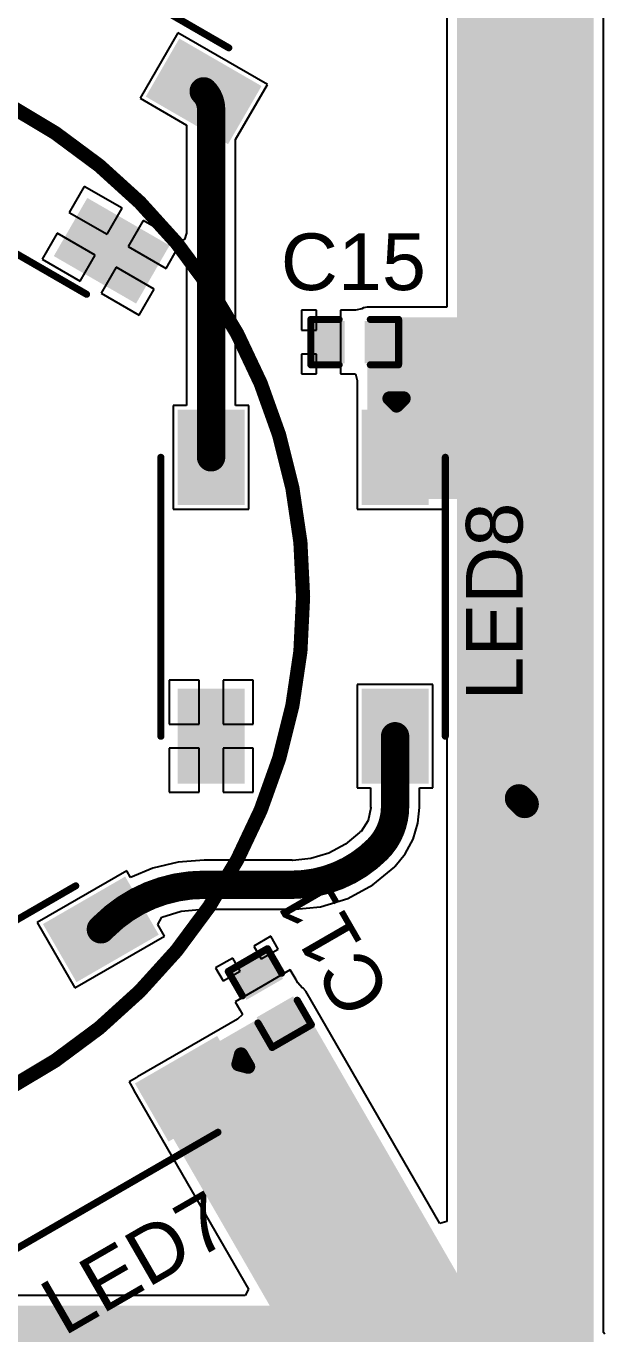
# Model space of a CAD drawing. Header units: inches. Extents: x -5 to 433, y -20 to 71.
# Drawn here: x 45.03 to 55.41, y 11.79 to 35.23 of the extents above; entities that cross this region are included whole.
import ezdxf

# ---------------------------------------------------------------- set-up
doc = ezdxf.new("R2010")
doc.units = ezdxf.units.IN
for name, color, linetype in [('Deimensions', 6, 'Continuous'), ('Top Layer', 1, 'Continuous'), ('Top Overlay', 2, 'Continuous'), ('Top Paste', 8, 'Continuous'), ('Top Solder', 216, 'Continuous')]:
    doc.layers.add(name, color=color, linetype=linetype)
doc.styles.add('Arial', font='', dxfattribs={"height": 0.2})
doc.styles.get('Arial').set_extended_font_data('Arial')

msp = doc.modelspace()

# ---------------------------------------------------------------- hatches: boundary and pattern name
at = {"layer": 'Top Layer'}
for points in [[(52.759, 10.369), (55.21, 10.369), (55.21, 40.513), (52.759, 40.513)], [(48.617, 33.253), (47.318, 34.003), (47.818, 34.869), (49.117, 34.119)], [(46.168, 32.011), (47.467, 31.261), (46.967, 30.395), (45.668, 31.145)], [(55.21, 30.01), (51.15, 30.01), (51.15, 26.75), (55.21, 26.75)], [(50.228, 29.248), (50.228, 29.883), (50.685, 29.883), (50.685, 29.248)], [(51.167, 29.248), (51.167, 29.883), (51.625, 29.883), (51.625, 29.248)], [(48.85, 28.25), (48.85, 26.75), (47.85, 26.75), (47.85, 28.25)], [(52.15, 28.25), (52.15, 26.75), (51.15, 26.75), (51.15, 28.25)], [(48.85, 23.25), (48.85, 21.75), (47.85, 21.75), (47.85, 23.25)], [(51.15, 21.75), (51.15, 23.25), (52.15, 23.25), (52.15, 21.75)], [(47.272, 18.98), (45.973, 18.23), (45.473, 19.096), (46.772, 19.846)], [(48.779, 18.252), (49.329, 18.569), (49.557, 18.173), (49.007, 17.856)], [(53.161, 12.179), (49.894, 17.837), (47.123, 16.238), (50.39, 10.58)], [(49.249, 17.438), (49.799, 17.755), (50.027, 17.359), (49.477, 17.042)], [(48.922, 16.122), (47.623, 15.372), (47.123, 16.238), (48.422, 16.988)], [(55.194, 12.294), (24.155, 12.294), (24.155, 10.306), (55.194, 10.306)]]:
    msp.add_hatch(color=1, dxfattribs=at).paths.add_polyline_path(points)
at = {"layer": 'Top Paste'}
for points in [[(48.617, 33.253), (47.318, 34.003), (47.818, 34.869), (49.117, 34.119)], [(46.168, 32.011), (47.467, 31.261), (46.967, 30.395), (45.668, 31.145)], [(50.228, 29.248), (50.228, 29.883), (50.685, 29.883), (50.685, 29.248)], [(51.167, 29.248), (51.167, 29.883), (51.625, 29.883), (51.625, 29.248)], [(48.85, 28.25), (48.85, 26.75), (47.85, 26.75), (47.85, 28.25)], [(52.15, 28.25), (52.15, 26.75), (51.15, 26.75), (51.15, 28.25)], [(48.85, 23.25), (48.85, 21.75), (47.85, 21.75), (47.85, 23.25)], [(51.15, 21.75), (51.15, 23.25), (52.15, 23.25), (52.15, 21.75)], [(47.272, 18.98), (45.973, 18.23), (45.473, 19.096), (46.772, 19.846)], [(48.779, 18.252), (49.329, 18.569), (49.557, 18.173), (49.007, 17.856)], [(49.249, 17.438), (49.799, 17.755), (50.027, 17.359), (49.477, 17.042)], [(48.922, 16.122), (47.623, 15.372), (47.123, 16.238), (48.422, 16.988)]]:
    msp.add_hatch(color=8, dxfattribs=at).paths.add_polyline_path(points)
at = {"layer": 'Top Solder'}
for points in [[(48.654, 33.114), (47.179, 33.966), (47.78, 35.008), (49.255, 34.156)], [(46.13, 32.15), (47.605, 31.299), (47.004, 30.257), (45.529, 31.108)], [(50.168, 29.188), (50.168, 29.943), (50.745, 29.943), (50.745, 29.188)], [(51.107, 29.188), (51.107, 29.943), (51.685, 29.943), (51.685, 29.188)], [(48.952, 28.352), (48.952, 26.648), (47.748, 26.648), (47.748, 28.352)], [(52.252, 28.352), (52.252, 26.648), (51.048, 26.648), (51.048, 28.352)], [(48.952, 23.352), (48.952, 21.648), (47.748, 21.648), (47.748, 23.352)], [(51.048, 21.648), (51.048, 23.352), (52.252, 23.352), (52.252, 21.648)], [(47.411, 18.942), (45.936, 18.091), (45.334, 19.133), (46.809, 19.984)], [(48.697, 18.274), (49.351, 18.651), (49.639, 18.151), (48.985, 17.774)], [(49.167, 17.46), (49.821, 17.837), (50.109, 17.337), (49.455, 16.96)], [(49.061, 16.085), (47.586, 15.233), (46.984, 16.275), (48.459, 17.127)]]:
    msp.add_hatch(color=216, dxfattribs=at).paths.add_polyline_path(points)

# ---------------------------------------------------------------- linework, layer by layer
at = {"layer": 'Deimensions'}
for points in [[(50, 25, 0.254, 0.254, 1), (30, 25, 0.254, 0.254, 1)], [(49.936, 25, 0.127, 0.127, 1), (50.063, 25, 0.127, 0.127, 1)]]:
    msp.add_lwpolyline(points, format="xyseb", close=True, dxfattribs=at)
at = {"layer": 'Top Layer'}
for p, q in [((55.391, 11.811), (55.391, 40.513)), ((52.577, 38.325), (52.577, 30.191)), ((47.752, 35.112), (47.075, 33.938)), ((49.359, 34.184), (47.752, 35.112)), ((48.79, 33.199), (49.359, 34.184)), ((47.075, 33.938), (47.91, 33.456)), ((47.91, 33.456), (47.91, 31.52)), ((48.79, 28.428), (48.79, 33.199)), ((46.075, 32.358), (45.805, 31.892)), ((46.757, 31.964), (46.075, 32.358)), ((45.805, 31.892), (46.488, 31.498)), ((46.488, 31.498), (46.757, 31.964)), ((47.131, 31.748), (46.862, 31.282)), ((47.726, 31.405), (47.131, 31.748)), ((45.59, 31.518), (45.321, 31.052)), ((46.272, 31.124), (45.59, 31.518)), ((47.91, 31.52), (47.874, 31.408)), ((46.862, 31.282), (47.544, 30.888)), ((47.544, 30.888), (47.756, 31.255)), ((47.783, 31.372), (47.726, 31.405)), ((47.756, 31.255), (47.783, 31.301)), ((47.874, 31.408), (47.783, 31.372)), ((47.783, 31.301), (47.882, 31.274)), ((47.874, 31.408), (47.874, 31.408)), ((47.874, 31.408), (47.874, 31.408)), ((47.882, 31.274), (47.882, 31.274)), ((47.882, 31.274), (47.882, 31.274)), ((47.882, 31.274), (47.91, 31.158)), ((45.321, 31.052), (46.003, 30.658)), ((46.003, 30.658), (46.272, 31.124)), ((47.91, 31.158), (47.91, 28.428)), ((46.646, 30.908), (46.377, 30.442)), ((47.329, 30.514), (46.646, 30.908)), ((47.06, 30.048), (47.329, 30.514)), ((46.377, 30.442), (47.06, 30.048)), ((50.24, 30.137), (49.974, 30.137)), ((49.974, 30.137), (49.974, 29.781)), ((50.24, 29.781), (50.24, 30.137)), ((50.903, 30.137), (50.672, 30.137)), ((50.672, 30.137), (50.672, 29.566)), ((50.941, 30.137), (50.903, 30.137)), ((51.056, 30.161), (50.941, 30.137)), ((51.081, 30.178), (51.056, 30.161)), ((51.15, 30.191), (51.081, 30.178)), ((52.577, 30.191), (51.15, 30.191)), ((49.974, 29.781), (50.24, 29.781)), ((50.672, 29.566), (50.672, 28.994)), ((50.24, 29.35), (49.974, 29.35)), ((49.974, 29.35), (49.974, 28.994)), ((50.24, 28.994), (50.24, 29.35)), ((49.974, 28.994), (50.24, 28.994)), ((50.672, 28.994), (50.939, 28.994)), ((50.939, 28.994), (50.969, 28.879)), ((50.969, 28.879), (50.969, 26.75)), ((47.91, 28.428), (47.672, 28.428)), ((47.672, 28.428), (47.672, 26.572)), ((49.028, 28.428), (48.79, 28.428)), ((49.028, 26.572), (49.028, 28.428)), ((50.969, 26.75), (50.972, 26.732)), ((50.972, 26.732), (50.972, 26.572)), ((47.672, 26.572), (49.028, 26.572)), ((50.972, 26.572), (51.132, 26.572)), ((51.132, 26.572), (51.15, 26.569)), ((51.15, 26.569), (52.577, 26.569)), ((52.577, 26.569), (52.577, 13.798)), ((48.134, 23.504), (47.596, 23.504)), ((47.596, 23.504), (47.596, 22.716)), ((48.134, 22.716), (48.134, 23.504)), ((49.104, 23.504), (48.566, 23.504)), ((48.566, 23.504), (48.566, 22.716)), ((49.104, 22.716), (49.104, 23.504)), ((52.328, 23.428), (50.972, 23.428)), ((50.972, 23.428), (50.972, 21.572)), ((52.328, 21.572), (52.328, 23.428)), ((47.596, 22.716), (48.134, 22.716)), ((48.566, 22.716), (49.104, 22.716)), ((48.134, 22.284), (47.596, 22.284)), ((47.596, 22.284), (47.596, 21.496)), ((48.134, 21.496), (48.134, 22.284)), ((49.104, 22.284), (48.566, 22.284)), ((48.566, 22.284), (48.566, 21.496)), ((49.104, 21.496), (49.104, 22.284)), ((50.972, 21.572), (51.21, 21.572)), ((51.21, 21.572), (51.21, 21.237)), ((52.09, 21.237), (52.09, 21.572)), ((52.09, 21.572), (52.328, 21.572)), ((47.596, 21.496), (48.134, 21.496)), ((48.566, 21.496), (49.104, 21.496)), ((51.214, 21.216), (51.169, 20.988)), ((51.21, 21.237), (51.214, 21.216)), ((52.06, 20.94), (52.088, 21.225)), ((52.088, 21.225), (52.09, 21.237)), ((51.169, 20.988), (51.04, 20.795)), ((51.973, 20.655), (52.06, 20.94)), ((51.014, 20.772), (50.763, 20.565)), ((51.022, 20.784), (51.014, 20.772)), ((51.04, 20.795), (51.022, 20.784)), ((51.833, 20.392), (51.973, 20.655)), ((50.463, 20.405), (50.138, 20.307)), ((50.763, 20.565), (50.463, 20.405)), ((47.758, 20.242), (47.303, 20.132)), ((48.225, 20.278), (47.758, 20.242)), ((49.8, 20.278), (48.225, 20.278)), ((48.225, 20.278), (48.225, 20.278)), ((49.814, 20.275), (49.8, 20.278)), ((50.138, 20.307), (49.814, 20.275)), ((51.645, 20.161), (51.651, 20.171)), ((51.651, 20.171), (51.833, 20.392)), ((46.837, 20.089), (45.23, 19.161)), ((46.907, 19.968), (46.837, 20.089)), ((47.303, 20.132), (46.907, 19.968)), ((51.252, 19.833), (51.648, 20.158)), ((51.648, 20.158), (51.645, 20.161)), ((50.8, 19.592), (51.252, 19.833)), ((50.31, 19.443), (50.8, 19.592)), ((47.392, 19.127), (47.464, 19.257)), ((47.464, 19.257), (47.814, 19.363)), ((47.814, 19.363), (48.205, 19.401)), ((48.205, 19.401), (48.225, 19.397)), ((48.225, 19.397), (49.8, 19.397)), ((49.8, 19.393), (50.31, 19.443)), ((49.8, 19.397), (49.8, 19.393)), ((45.23, 19.161), (45.908, 17.987)), ((47.515, 18.915), (47.392, 19.127)), ((45.908, 17.987), (47.515, 18.915)), ((49.422, 18.916), (49.114, 18.738)), ((49.555, 18.685), (49.422, 18.916)), ((48.74, 18.522), (48.432, 18.345)), ((48.873, 18.291), (48.74, 18.522)), ((49.114, 18.738), (49.247, 18.507)), ((49.247, 18.507), (49.555, 18.685)), ((48.432, 18.345), (48.565, 18.114)), ((48.565, 18.114), (48.873, 18.291)), ((49.771, 18.311), (49.276, 18.025)), ((49.873, 18.135), (49.771, 18.311)), ((49.904, 18.08), (49.873, 18.135)), ((49.984, 17.991), (49.904, 18.08)), ((49.276, 18.025), (48.781, 17.74)), ((50.004, 17.981), (49.984, 17.991)), ((50.051, 17.928), (50.004, 17.981)), ((52.455, 13.765), (50.051, 17.928)), ((48.781, 17.74), (48.863, 17.598)), ((48.863, 17.598), (48.914, 17.509)), ((48.825, 17.43), (47.033, 16.395)), ((48.914, 17.509), (48.825, 17.43)), ((47.019, 16.383), (46.88, 16.303)), ((46.88, 16.303), (46.961, 16.164)), ((47.033, 16.395), (47.019, 16.383)), ((46.961, 16.164), (46.966, 16.147)), ((46.966, 16.147), (49.023, 12.585)), ((52.577, 13.798), (52.455, 13.765)), ((48.959, 12.475), (38.812, 12.475)), ((49.023, 12.585), (48.959, 12.475)), ((55.412, 11.779), (55.391, 11.811))]:
    msp.add_line(p, q, dxfattribs=at)
for points in [[(48.217, 34.061, 0.508, 0.508, -0.198912), (48.35, 33.74, 0.508, 0.508, 0)], [(48.35, 27.5, 0.508, 0.508, 0), (48.35, 33.74, 0.508, 0.508, 0)], [(51.65, 21.237, 0.508, 0.508, 0), (51.65, 22.5, 0.508, 0.508, 0)], [(53.873, 21.387, 0.508, 0.508, 0), (53.975, 21.285, 0.508, 0.508, 0)], [(51.65, 21.237, 0.508, 0.508, -0.198912), (51.333, 20.472, 0.508, 0.508, 0)], [(51.333, 20.472, 0.508, 0.508, -0.198912), (49.8, 19.837, 0.508, 0.508, 0)], [(46.429, 19.093, 0.508, 0.508, -0.198912), (48.225, 19.837, 0.508, 0.508, 0)], [(48.225, 19.837, 0.508, 0.508, 0), (49.8, 19.837, 0.508, 0.508, 0)], [(46.373, 19.038, 0.508, 0.508, 0), (46.429, 19.093, 0.508, 0.508, 0)]]:
    msp.add_lwpolyline(points, format="xyseb", dxfattribs=at)
for points in [[(48.09, 34.061, 0.254, 0.254, 1), (48.344, 34.061, 0.254, 0.254, 1)], [(48.223, 33.74, 0.254, 0.254, 1), (48.477, 33.74, 0.254, 0.254, 1)], [(48.223, 33.74, 0.254, 0.254, 1), (48.477, 33.74, 0.254, 0.254, 1)], [(48.223, 27.5, 0.254, 0.254, 1), (48.477, 27.5, 0.254, 0.254, 1)], [(51.523, 22.5, 0.254, 0.254, 1), (51.777, 22.5, 0.254, 0.254, 1)], [(53.746, 21.387, 0.254, 0.254, 1), (54, 21.387, 0.254, 0.254, 1)], [(51.523, 21.237, 0.254, 0.254, 1), (51.777, 21.237, 0.254, 0.254, 1)], [(51.523, 21.237, 0.254, 0.254, 1), (51.777, 21.237, 0.254, 0.254, 1)], [(53.848, 21.285, 0.254, 0.254, 1), (54.102, 21.285, 0.254, 0.254, 1)], [(51.206, 20.472, 0.254, 0.254, 1), (51.46, 20.472, 0.254, 0.254, 1)], [(51.206, 20.472, 0.254, 0.254, 1), (51.46, 20.472, 0.254, 0.254, 1)], [(48.098, 19.837, 0.254, 0.254, 1), (48.352, 19.837, 0.254, 0.254, 1)], [(48.098, 19.837, 0.254, 0.254, 1), (48.352, 19.837, 0.254, 0.254, 1)], [(49.673, 19.837, 0.254, 0.254, 1), (49.927, 19.837, 0.254, 0.254, 1)], [(49.673, 19.837, 0.254, 0.254, 1), (49.927, 19.837, 0.254, 0.254, 1)], [(46.246, 19.038, 0.254, 0.254, 1), (46.5, 19.038, 0.254, 0.254, 1)], [(46.302, 19.093, 0.254, 0.254, 1), (46.556, 19.093, 0.254, 0.254, 1)], [(46.302, 19.093, 0.254, 0.254, 1), (46.556, 19.093, 0.254, 0.254, 1)]]:
    msp.add_lwpolyline(points, format="xyseb", close=True, dxfattribs=at)
at = {"layer": 'Top Overlay'}
for points in [[(44.337, 37.341, 0.127, 0.127, 0), (48.667, 34.841, 0.127, 0.127, 0)], [(41.787, 32.923, 0.127, 0.127, 0), (46.117, 30.423, 0.127, 0.127, 0)], [(50.139, 29.159, 0.127, 0.127, 0), (50.139, 29.972, 0.127, 0.127, 0)], [(50.139, 29.972, 0.127, 0.127, 0), (50.647, 29.972, 0.127, 0.127, 0)], [(51.206, 29.972, 0.127, 0.127, 0), (51.714, 29.972, 0.127, 0.127, 0)], [(51.714, 29.159, 0.127, 0.127, 0), (51.714, 29.972, 0.127, 0.127, 0)], [(50.139, 29.159, 0.127, 0.127, 0), (50.647, 29.159, 0.127, 0.127, 0)], [(51.206, 29.159, 0.127, 0.127, 0), (51.714, 29.159, 0.127, 0.127, 0)], [(51.549, 28.556, 0.254, 0.254, 0), (51.676, 28.429, 0.254, 0.254, 0)], [(51.549, 28.556, 0.254, 0.254, 0), (51.803, 28.556, 0.254, 0.254, 0)], [(51.676, 28.429, 0.254, 0.254, 0), (51.803, 28.556, 0.254, 0.254, 0)], [(47.449, 22.5, 0.127, 0.127, 0), (47.449, 27.5, 0.127, 0.127, 0)], [(52.551, 22.5, 0.127, 0.127, 0), (52.551, 27.5, 0.127, 0.127, 0)], [(41.592, 17.318, 0.127, 0.127, 0), (45.922, 19.818, 0.127, 0.127, 0)], [(48.657, 18.284, 0.127, 0.127, 0), (49.361, 18.691, 0.127, 0.127, 0)], [(49.361, 18.691, 0.127, 0.127, 0), (49.615, 18.251, 0.127, 0.127, 0)], [(48.657, 18.284, 0.127, 0.127, 0), (48.911, 17.844, 0.127, 0.127, 0)], [(49.895, 17.767, 0.127, 0.127, 0), (50.149, 17.327, 0.127, 0.127, 0)], [(49.191, 17.36, 0.127, 0.127, 0), (49.445, 16.92, 0.127, 0.127, 0)], [(49.445, 16.92, 0.127, 0.127, 0), (50.149, 17.327, 0.127, 0.127, 0)], [(48.841, 16.621, 0.254, 0.254, 0), (48.887, 16.795, 0.254, 0.254, 0)], [(48.887, 16.795, 0.254, 0.254, 0), (49.014, 16.575, 0.254, 0.254, 0)], [(48.841, 16.621, 0.254, 0.254, 0), (49.014, 16.575, 0.254, 0.254, 0)], [(44.143, 12.9, 0.127, 0.127, 0), (48.473, 15.4, 0.127, 0.127, 0)]]:
    msp.add_lwpolyline(points, format="xyseb", dxfattribs=at)
for points in [[(48.636, 34.841, 0.0635, 0.0635, 1), (48.699, 34.841, 0.0635, 0.0635, 1)], [(46.085, 30.423, 0.0635, 0.0635, 1), (46.148, 30.423, 0.0635, 0.0635, 1)], [(50.107, 29.972, 0.0635, 0.0635, 1), (50.17, 29.972, 0.0635, 0.0635, 1)], [(50.107, 29.972, 0.0635, 0.0635, 1), (50.17, 29.972, 0.0635, 0.0635, 1)], [(50.615, 29.972, 0.0635, 0.0635, 1), (50.678, 29.972, 0.0635, 0.0635, 1)], [(51.174, 29.972, 0.0635, 0.0635, 1), (51.237, 29.972, 0.0635, 0.0635, 1)], [(51.682, 29.972, 0.0635, 0.0635, 1), (51.745, 29.972, 0.0635, 0.0635, 1)], [(51.682, 29.972, 0.0635, 0.0635, 1), (51.745, 29.972, 0.0635, 0.0635, 1)], [(50.107, 29.159, 0.0635, 0.0635, 1), (50.17, 29.159, 0.0635, 0.0635, 1)], [(50.107, 29.159, 0.0635, 0.0635, 1), (50.17, 29.159, 0.0635, 0.0635, 1)], [(50.615, 29.159, 0.0635, 0.0635, 1), (50.678, 29.159, 0.0635, 0.0635, 1)], [(51.174, 29.159, 0.0635, 0.0635, 1), (51.237, 29.159, 0.0635, 0.0635, 1)], [(51.682, 29.159, 0.0635, 0.0635, 1), (51.745, 29.159, 0.0635, 0.0635, 1)], [(51.682, 29.159, 0.0635, 0.0635, 1), (51.745, 29.159, 0.0635, 0.0635, 1)], [(51.486, 28.556, 0.127, 0.127, 1), (51.613, 28.556, 0.127, 0.127, 1)], [(51.486, 28.556, 0.127, 0.127, 1), (51.613, 28.556, 0.127, 0.127, 1)], [(51.74, 28.556, 0.127, 0.127, 1), (51.867, 28.556, 0.127, 0.127, 1)], [(51.74, 28.556, 0.127, 0.127, 1), (51.867, 28.556, 0.127, 0.127, 1)], [(51.613, 28.429, 0.127, 0.127, 1), (51.74, 28.429, 0.127, 0.127, 1)], [(51.613, 28.429, 0.127, 0.127, 1), (51.74, 28.429, 0.127, 0.127, 1)], [(47.417, 27.5, 0.0635, 0.0635, 1), (47.481, 27.5, 0.0635, 0.0635, 1)], [(52.519, 27.5, 0.0635, 0.0635, 1), (52.583, 27.5, 0.0635, 0.0635, 1)], [(47.417, 22.5, 0.0635, 0.0635, 1), (47.481, 22.5, 0.0635, 0.0635, 1)], [(52.519, 22.5, 0.0635, 0.0635, 1), (52.583, 22.5, 0.0635, 0.0635, 1)], [(45.891, 19.818, 0.0635, 0.0635, 1), (45.954, 19.818, 0.0635, 0.0635, 1)], [(49.33, 18.691, 0.0635, 0.0635, 1), (49.393, 18.691, 0.0635, 0.0635, 1)], [(49.33, 18.691, 0.0635, 0.0635, 1), (49.393, 18.691, 0.0635, 0.0635, 1)], [(48.626, 18.284, 0.0635, 0.0635, 1), (48.689, 18.284, 0.0635, 0.0635, 1)], [(48.626, 18.284, 0.0635, 0.0635, 1), (48.689, 18.284, 0.0635, 0.0635, 1)], [(49.584, 18.251, 0.0635, 0.0635, 1), (49.647, 18.251, 0.0635, 0.0635, 1)], [(48.88, 17.844, 0.0635, 0.0635, 1), (48.943, 17.844, 0.0635, 0.0635, 1)], [(49.863, 17.767, 0.0635, 0.0635, 1), (49.926, 17.767, 0.0635, 0.0635, 1)], [(49.159, 17.36, 0.0635, 0.0635, 1), (49.222, 17.36, 0.0635, 0.0635, 1)], [(50.117, 17.327, 0.0635, 0.0635, 1), (50.18, 17.327, 0.0635, 0.0635, 1)], [(50.117, 17.327, 0.0635, 0.0635, 1), (50.18, 17.327, 0.0635, 0.0635, 1)], [(48.824, 16.795, 0.127, 0.127, 1), (48.951, 16.795, 0.127, 0.127, 1)], [(48.824, 16.795, 0.127, 0.127, 1), (48.951, 16.795, 0.127, 0.127, 1)], [(49.413, 16.92, 0.0635, 0.0635, 1), (49.476, 16.92, 0.0635, 0.0635, 1)], [(49.413, 16.92, 0.0635, 0.0635, 1), (49.476, 16.92, 0.0635, 0.0635, 1)], [(48.777, 16.621, 0.127, 0.127, 1), (48.904, 16.621, 0.127, 0.127, 1)], [(48.777, 16.621, 0.127, 0.127, 1), (48.904, 16.621, 0.127, 0.127, 1)], [(48.951, 16.575, 0.127, 0.127, 1), (49.078, 16.575, 0.127, 0.127, 1)], [(48.951, 16.575, 0.127, 0.127, 1), (49.078, 16.575, 0.127, 0.127, 1)], [(48.441, 15.4, 0.0635, 0.0635, 1), (48.505, 15.4, 0.0635, 0.0635, 1)]]:
    msp.add_lwpolyline(points, format="xyseb", close=True, dxfattribs=at)

# ---------------------------------------------------------------- texts
at = {"layer": 'Top Overlay', "style": 'Arial'}
msp.add_text('C15', height=1.016, dxfattribs=at).set_placement((49.6, 30.498))
for s, rotation, p in [('LED8', 90, (53.937, 23.138)), ('C11', 120, (51.611, 17.876)), ('LED7', 30, (45.708, 11.736))]:
    msp.add_text(s, height=1.016, rotation=rotation, dxfattribs=at).set_placement(p)

doc.saveas('drawing.dxf')
